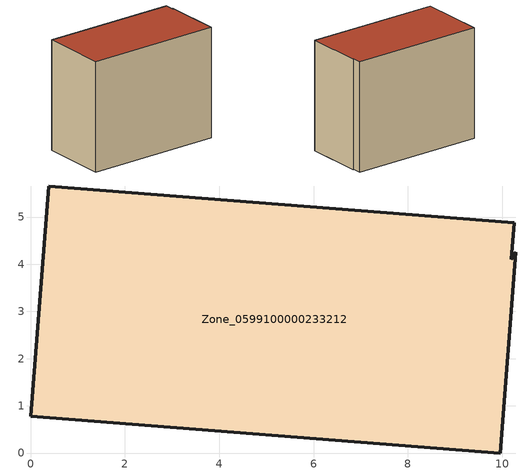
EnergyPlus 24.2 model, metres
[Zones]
Zone_0599100000233212
 floor ground (C_G): 0,0.78 0.39,5.66 10.25,4.88 10.19,4.11 10.29,4.25 9.96,0 z7.52
 wall outside (C_F): 0.39,5.66 0,0.78 9.96,0 10.29,4.25 10.19,4.11 10.25,4.88 0.39,5.66 z7.52:15.7
 roof outside (C_R): 9.96,0 10.29,4.25 10.19,4.11 10.25,4.88 0.39,5.66 0,0.78 z15.7
[BUILDING]
Pand.0599100000233212: North Axis=0; Terrain=City; Loads Convergence Tolerance Value=0.04; Temperature Convergence Tolerance Value=0.4; Solar Distribution=FullExterior; Maximum Number of Warmup Days=25; Minimum Number of Warmup Days=1
[Site:Location]
Rotterdam.The.Hague.AP_ZH_NLD Design_Conditions: Latitude=51.96; Longitude=4.45; Time Zone=1; Elevation=-4.5
[SITE:GROUNDTEMPERATURE:BUILDINGSURFACE]
18, 18, 18, 18, 18, 18, 18, 18, 18, 18, 18, 18
[MATERIAL] Thermal Absorptance=0.9; Solar Absorptance=0.7; Visible Absorptance=0.7
Name | Roughness | Thickness | Conductivity | Density | Specific Heat
G.TI.1946-1964 | MediumSmooth | 0.15 | 1 | 540 | 1210
F.TI.1946-1964 | Rough | 0.3 | 0.857143 | 1920 | 840
R.TI.1946-1964 | MediumRough | 0.2 | 0.277778 | 1500 | 1000
[CONSTRUCTION]
C_G: G.TI.1946-1964
C_F: F.TI.1946-1964
C_R: R.TI.1946-1964
[ZONE]
Zone_0599100000233212: Type=1; Multiplier=1; Ceiling Height=Autocalculate; Volume=Autocalculate; Floor Area=autocalculate; Part of Total Floor Area=Yes
[ZONEINFILTRATION:DESIGNFLOWRATE]
Infil_Zone_0599100000233212: Zone or ZoneList or Space or SpaceList=Zone_0599100000233212; Schedule=AlwaysOn; Design Flow Rate Calculation Method=Flow/Area; Flow Rate per Floor Area=0.003; Constant Term Coefficient=1; Temperature Term Coefficient=0; Velocity Term Coefficient=0; Velocity Squared Term Coefficient=0
[HVACTEMPLATE:ZONE:IDEALLOADSAIRSYSTEM]
Zone_0599100000233212: Maximum Heating Supply Air Temperature=50; Minimum Cooling Supply Air Temperature=13; Maximum Heating Supply Air Humidity Ratio=0.0156; Minimum Cooling Supply Air Humidity Ratio=0.0077; Heating Limit=NoLimit; Cooling Limit=NoLimit; Dehumidification Control Type=ConstantSensibleHeatRatio; Cooling Sensible Heat Ratio=0.7; Dehumidification Setpoint=60; Humidification Control Type=None; Humidification Setpoint=30; Outdoor Air Method=None; Outdoor Air Flow Rate per Person=0.00944; Outdoor Air Flow Rate per Zone Floor Area=0; Outdoor Air Flow Rate per Zone=0; Demand Controlled Ventilation Type=None; Outdoor Air Economizer Type=NoEconomizer; Heat Recovery Type=None; Sensible Heat Recovery Effectiveness=0.7; Latent Heat Recovery Effectiveness=0.65
[ZONECONTROL:THERMOSTAT]
ThermostatControl_Zone_0599100000233212: Zone or ZoneList=Zone_0599100000233212; Control Type Schedule=DualSetpointControlType; Control 1=Thermostat_Zone_0599100000233212; Temperature Difference Between Cutout And Setpoint=0
[THERMOSTATSETPOINT:DUALSETPOINT]
Thermostat_Zone_0599100000233212: Heating Setpoint Temperature Schedule=HeatingSetpoint_Zone_0599100000233212; Cooling Setpoint Temperature Schedule=CoolingSetpoint_Zone_0599100000233212
[SCHEDULE:COMPACT]
HeatingSetpoint_Zone_0599100000233212: Through: 12/31, For: AllDays, Until: 24:00, 21
CoolingSetpoint_Zone_0599100000233212: Through: 12/31, For: AllDays, Until: 24:00, 24
DualSetpointControlType: Through: 12/31, For: AllDays, Until: 24:00, 4
AlwaysOn: Through: 12/31, For: AllDays, Until: 24:00, 1
